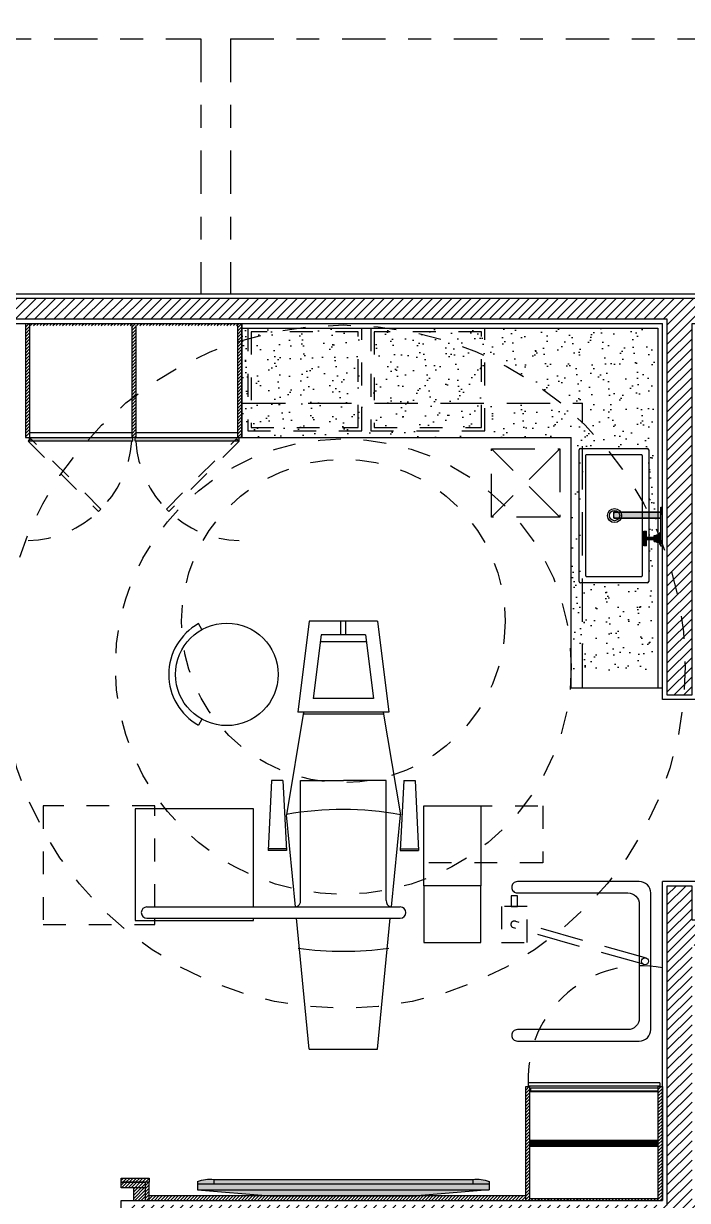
# Model space of a CAD drawing. Header units: millimetres. Extents: x 1999 to 2304, y 1614 to 1800.
# Drawn here: x 2213.42 to 2216.34, y 1637.04 to 1642.21 of the extents above; entities that cross this region are included whole.
import ezdxf

# ---------------------------------------------------------------- set-up
doc = ezdxf.new("R2010")
doc.units = ezdxf.units.MM
doc.header["$LTSCALE"] = 0.03
for name, pattern in [('CONTINU', [0]), ('DASHDOT', [25.4, 12.7, -6.35, 0, -6.35]), ('HIDDEN', [9.525, 6.35, -3.175]), ('HIDDEN2', [0.1875, 0.125, -0.0625])]:
    doc.linetypes.add(name, pattern=pattern)
for name, color, linetype in [('BANCADAS', 5, 'Continuous'), ('Especificações', 3, 'Continuous'), ('Esquadrias', 3, 'Continuous'), ('Layout', 6, 'Continuous'), ('LOUÇAS E METAIS', 5, 'Continuous'), ('PL09', 9, 'Continuous'), ('PL1', 1, 'Continuous'), ('PL5', 5, 'Continuous'), ('PL6', 6, 'Continuous'), ('Projeção', 250, 'HIDDEN')]:
    doc.layers.add(name, color=color, linetype=linetype)
pattern_1 = [(45, (174.669163, -0.952507), (-0.02121320344, 0.02121320344), [])]
pattern_2 = [(45, (199.503951, 33.26263), (-0.00707106781, 0.00707106781), [])]
pattern_3 = [(45, (-319.102786, -130.347078), (-0.007071067812, 0.007071067812), [])]

# ---------------------------------------------------------------- blocks, each defined once
blk = doc.blocks.new('cadeira odonto.01')
at = {"layer": 'Layout', "color": 5}
for p, q in [((-0.621, 0.1625), (-0.6356, 0.1887)), ((-0.7364, -0.034), (-0.7364, -0.034)), ((-0.621, -0.2305), (-0.6356, -0.2567)), ((-0.315, -0.5), (-0.3304, -0.8074)), ((-0.265, -0.5), (-0.315, -0.5)), ((-0.265, -0.5), (-0.2496, -0.8074)), ((0.265, -0.5), (0.2496, -0.8074)), ((0.265, -0.5), (0.315, -0.5)), ((0.315, -0.5), (0.3304, -0.8074)), ((0.3536, -0.9616), (0.3536, -0.6116)), ((0.3536, -0.6116), (0.6036, -0.6116)), ((0.6036, -0.6116), (0.6036, -0.9616)), ((-0.2496, -0.8074), (-0.3304, -0.8074)), ((-0.25, -0.8), (-0.33, -0.8)), ((0.2496, -0.8074), (0.3304, -0.8074)), ((0.25, -0.8), (0.33, -0.8)), ((0.3536, -0.9616), (0.3536, -1.2116)), ((0.6036, -0.9616), (0.3536, -0.9616)), ((0.6036, -1.2116), (0.6036, -0.9616)), ((-0.8619, -1.0548), (0.2496, -1.0548)), ((-0.8619, -1.1048), (0.2496, -1.1048)), ((0.3536, -1.2116), (0.6036, -1.2116))]:
    blk.add_line(p, q, dxfattribs=at)
at = {"layer": 'Layout'}
for p, q in [((-0.15, 0.2), (-0.2, -0.2)), ((0.15, 0.2), (-0.15, 0.2)), ((0.15, 0.2), (0.2, -0.2)), ((-0.175, -0.2), (-0.25, -0.65)), ((0.2, -0.2), (-0.2, -0.2)), ((0.175, -0.2), (0.25, -0.65)), ((0.1765, -0.2093), (-0.1765, -0.2093)), ((-0.2107, -1.0548), (-0.25, -0.65)), ((0.2107, -1.0548), (0.25, -0.65)), ((-0.15, -1.68), (-0.2058, -1.1048)), ((0.15, -1.68), (0.2058, -1.1048)), ((-0.15, -1.68), (0.15, -1.68))]:
    blk.add_line(p, q, dxfattribs=at)
at = {"layer": 'Layout', "color": 250}
for p, q in [((-0.0111, 0.14), (-0.0111, 0.2)), ((0.0111, 0.14), (0.0111, 0.2)), ((-0.097, 0.14), (-0.132, -0.14)), ((0.101, 0.1085), (-0.101, 0.1085)), ((0.097, 0.14), (-0.097, 0.14)), ((0.097, 0.14), (0.132, -0.14)), ((0.132, -0.14), (-0.132, -0.14)), ((-0.1874, -1.0268), (-0.1874, -0.5)), ((-0.1874, -0.5), (0, -0.5)), ((0.1874, -0.5), (0, -0.5)), ((0.1874, -1.0268), (0.1874, -0.5))]:
    blk.add_line(p, q, dxfattribs=at)
at = {"layer": 'Layout', "color": 250, "linetype": 'HIDDEN', "ltscale": 0.5}
blk.add_lwpolyline([(-0.8273, -1.0548), (-0.8273, -0.6116), (-1.3173, -0.6116), (-1.3173, -1.1316), (-0.8273, -1.1316), (-0.8273, -1.1048)], dxfattribs=at)
blk.add_lwpolyline([(0.3536, -0.8616), (0.3536, -0.6116), (0.875, -0.6116), (0.875, -0.8616)], close=True, dxfattribs=at)
at = {"layer": 'Layout', "color": 5}
for points in [[(-0.3938, -1.0548), (-0.3938, -0.6244), (-0.9138, -0.6244), (-0.9138, -1.1144), (-0.9138, -1.1144)], [(-0.9138, -1.1144), (-0.3938, -1.1144), (-0.3938, -1.1048)]]:
    blk.add_lwpolyline(points, dxfattribs=at)
at = {"layer": 'Layout', "color": 250, "linetype": 'HIDDEN', "ltscale": 0.5}
for centre, radius in [((0, 0), 1.5), ((0, 0), 1), ((0, 0.2), 0.71)]:
    blk.add_circle(centre, radius, dxfattribs=at)
at = {"layer": 'Layout'}
blk.add_circle((-0.5114, -0.034), 0.225, dxfattribs=at)
at = {"layer": 'Layout', "color": 5}
for centre, radius, start, end in [((-0.5114, -0.034), 0.255, 119.1566, 240.8434), ((-0.8619, -1.0798), 0.025, 90, 270), ((0.2496, -1.0798), 0.025, 270, 90)]:
    blk.add_arc(centre, radius, start, end, dxfattribs=at)
at = {"layer": 'Layout', "color": 250}
for centre, radius, start, end in [((-0.0024, -2.0489), 1.4215, 79.7731, 100.0353), ((-0.2174, -1.0268), 0.03, 291.0587, 0), ((0.2174, -1.0268), 0.03, 180, 248.9413), ((-0.0024, 0.1717), 1.4215, 262.0475, 278.1485)]:
    blk.add_arc(centre, radius, start, end, dxfattribs=at)
blk = doc.blocks.new('L1070_p')
at = {"layer": 'LOUÇAS E METAIS', "color": 250}
for p, q in [((-295, -146.5), (-295, 146.5)), ((-289, 152.5), (289, 152.5)), ((295, 146.5), (295, -146.5)), ((289, -152.5), (-289, -152.5))]:
    blk.add_line(p, q, dxfattribs=at)
at = {"layer": 'LOUÇAS E METAIS', "color": 6}
for p, q in [((-267.5, 119), (-267.5, -119)), ((261.5, 125), (-261.5, 125)), ((267.5, -119), (267.5, 119)), ((-261.5, -125), (261.5, -125))]:
    blk.add_line(p, q, dxfattribs=at)
for points in [[(-261.5, 125, 0), (-262.1, 125, 0), (-262.7, 124.9, 0), (-263.3, 124.8, 0), (-263.8, 124.6, 0), (-264.4, 124.3, 0), (-264.9, 124, 0), (-265.3, 123.7, 0), (-265.8, 123.3, 0), (-266.2, 122.8, 0), (-266.5, 122.4, 0), (-266.8, 121.9, 0), (-267.1, 121.3, 0), (-267.3, 120.8, 0), (-267.4, 120.2, 0), (-267.5, 119.6, 0), (-267.5, 119, 0)], [(267.5, 119, 0), (267.5, 119.6, 0), (267.4, 120.2, 0), (267.3, 120.8, 0), (267.1, 121.3, 0), (266.8, 121.9, 0), (266.5, 122.4, 0), (266.2, 122.8, 0), (265.8, 123.3, 0), (265.3, 123.7, 0), (264.9, 124, 0), (264.4, 124.3, 0), (263.8, 124.6, 0), (263.3, 124.8, 0), (262.7, 124.9, 0), (262.1, 125, 0), (261.5, 125, 0)], [(-267.5, -119, 0), (-267.5, -119.6, 0), (-267.4, -120.2, 0), (-267.3, -120.8, 0), (-267.1, -121.3, 0), (-266.8, -121.9, 0), (-266.5, -122.4, 0), (-266.2, -122.8, 0), (-265.8, -123.3, 0), (-265.3, -123.7, 0), (-264.9, -124, 0), (-264.4, -124.3, 0), (-263.8, -124.6, 0), (-263.3, -124.8, 0), (-262.7, -124.9, 0), (-262.1, -125, 0), (-261.5, -125, 0)], [(261.5, -125, 0), (262.1, -125, 0), (262.7, -124.9, 0), (263.3, -124.8, 0), (263.8, -124.6, 0), (264.4, -124.3, 0), (264.9, -124, 0), (265.3, -123.7, 0), (265.8, -123.3, 0), (266.2, -122.8, 0), (266.5, -122.4, 0), (266.8, -121.9, 0), (267.1, -121.3, 0), (267.3, -120.8, 0), (267.4, -120.2, 0), (267.5, -119.6, 0), (267.5, -119, 0)]]:
    blk.add_polyline3d(points, dxfattribs=at)
at = {"layer": 'LOUÇAS E METAIS', "color": 250}
blk.add_circle((0, 2.5), 31, dxfattribs=at)
at = {"layer": 'LOUÇAS E METAIS', "color": 6}
blk.add_circle((0, 2.5), 22.5, dxfattribs=at)
at = {"layer": 'LOUÇAS E METAIS', "color": 250}
for centre, start, end in [((-289, 146.5), 90, 180), ((289, 146.5), 0, 90), ((-289, -146.5), 180, 270), ((289, -146.5), 270, 0)]:
    blk.add_arc(centre, 6, start, end, dxfattribs=at)
blk = doc.blocks.new('1179C85_P')
at = {"layer": 'Especificações'}
h = blk.add_hatch(color=9, dxfattribs=at)
h.dxf.hatch_style = 1
h.paths.add_polyline_path([(0, 0), (-0.1369, 0), (-0.1369, -0.0065), (0, -0.0065)])
h = blk.add_hatch(color=9, dxfattribs=at)
h.dxf.hatch_style = 1
h.paths.add_polyline_path([(0.034, 0), (0, 0), (0, -0.0065), (0.034, -0.0065)])
h = blk.add_hatch(color=9, dxfattribs=at)
h.dxf.hatch_style = 1
h.paths.add_polyline_path([(-0.0769, -0.0065), (-0.1289, -0.0065), (-0.1289, -0.0117), (-0.0769, -0.0117)])
h = blk.add_hatch(color=9, dxfattribs=at)
h.dxf.hatch_style = 1
h.paths.add_polyline_path([(-0.0867, -0.0117), (-0.1191, -0.0117), (-0.1191, -0.0264), (-0.0867, -0.0264)])
h = blk.add_hatch(color=9, dxfattribs=at)
h.dxf.hatch_style = 1
h.paths.add_polyline_path([(-0.09, -0.0264), (-0.1158, -0.0264), (-0.1158, -0.0363), (-0.09, -0.0363)])
h = blk.add_hatch(color=9, dxfattribs=at)
h.dxf.hatch_style = 1
h.paths.add_polyline_path([(-0.0978, -0.0363), (-0.108, -0.0363), (-0.108, -0.0703), (-0.0978, -0.0703)])
h = blk.add_hatch(color=9, dxfattribs=at)
h.dxf.hatch_style = 1
h.paths.add_polyline_path([(0.0131, -0.0065), (-0.0131, -0.0065), (-0.0131, -0.2122), (0, -0.2129), (0.0131, -0.2122)])
h = blk.add_hatch(color=9, dxfattribs=at)
h.dxf.hatch_style = 1
h.paths.add_polyline_path([(-0.1089, -0.0703), (-0.1353, -0.0703), (-0.1351, -0.0812), (-0.1087, -0.0812)])
h = blk.add_hatch(color=9, dxfattribs=at)
h.dxf.hatch_style = 1
h.paths.add_polyline_path([(-0.0974, -0.0703), (-0.1084, -0.0703), (-0.1082, -0.0812), (-0.0976, -0.0812)])
h = blk.add_hatch(color=9, dxfattribs=at)
h.dxf.hatch_style = 1
h.paths.add_polyline_path([(-0.0705, -0.0703), (-0.0969, -0.0703), (-0.0971, -0.0812), (-0.0707, -0.0812)])
at = {"color": 5, "linetype": 'CONTINU'}
for p, q in [((-0.1369, 0), (0.034, 0)), ((-0.1369, 0), (-0.1369, -0.0065)), ((-0.1369, -0.0065), (0.034, -0.0065)), ((-0.1289, -0.0117), (-0.1289, -0.0065)), ((-0.1289, -0.0117), (-0.0769, -0.0117)), ((-0.1191, -0.0264), (-0.1191, -0.0117)), ((-0.1191, -0.0264), (-0.0867, -0.0264)), ((-0.1158, -0.0363), (-0.1158, -0.0264)), ((-0.1158, -0.0363), (-0.09, -0.0363)), ((-0.108, -0.0703), (-0.108, -0.0363)), ((-0.0978, -0.0703), (-0.0978, -0.0363)), ((-0.09, -0.0363), (-0.09, -0.0264)), ((-0.0867, -0.0264), (-0.0867, -0.0117)), ((-0.0769, -0.0117), (-0.0769, -0.0065)), ((-0.0136, -0.2122), (-0.0136, -0.0065)), ((-0.0131, -0.2122), (-0.0131, -0.0065)), ((0.0131, -0.2122), (0.0131, -0.0065)), ((0.0136, -0.2122), (0.0136, -0.0065)), ((0.034, -0.0065), (0.034, 0)), ((-0.1353, -0.0703), (-0.1089, -0.0703)), ((-0.1353, -0.0703), (-0.1351, -0.0812)), ((-0.1351, -0.0812), (-0.0707, -0.0812)), ((-0.1089, -0.0703), (-0.1087, -0.0812)), ((-0.1089, -0.0703), (-0.1087, -0.0703)), ((-0.1087, -0.0703), (-0.1084, -0.0703)), ((-0.1084, -0.0703), (-0.0974, -0.0703)), ((-0.1084, -0.0703), (-0.1082, -0.0812)), ((-0.1084, -0.0703), (-0.1084, -0.0703)), ((-0.1084, -0.0703), (-0.1084, -0.0703)), ((-0.0976, -0.0812), (-0.0974, -0.0703)), ((-0.0974, -0.0703), (-0.0971, -0.0703)), ((-0.0974, -0.0703), (-0.0974, -0.0703)), ((-0.0974, -0.0703), (-0.0974, -0.0703)), ((-0.0971, -0.0703), (-0.0969, -0.0703)), ((-0.0971, -0.0812), (-0.0969, -0.0703)), ((-0.0969, -0.0703), (-0.0705, -0.0703)), ((-0.0707, -0.0812), (-0.0705, -0.0703)), ((-0.0136, -0.2122), (-0.0131, -0.2122)), ((-0.0131, -0.2122), (0, -0.2129)), ((-0.0131, -0.2123), (-0.0131, -0.2122)), ((-0.0131, -0.2124), (-0.0131, -0.2123)), ((-0.0131, -0.2126), (-0.0131, -0.2125)), ((-0.0131, -0.2126), (-0.0131, -0.2127)), ((-0.0131, -0.2127), (-0.0131, -0.2127)), ((-0.0131, -0.2127), (-0.0131, -0.2127)), ((-0.0131, -0.2127), (0, -0.2134)), ((0, -0.2129), (0.0131, -0.2122)), ((0, -0.2134), (0.0131, -0.2127)), ((0.0131, -0.2122), (0.0136, -0.2122)), ((0.0131, -0.2122), (0.0131, -0.2123)), ((0.0131, -0.2123), (0.0131, -0.2124)), ((0.0131, -0.2126), (0.0131, -0.2125)), ((0.0131, -0.2127), (0.0131, -0.2126)), ((0.0131, -0.2127), (0.0131, -0.2127)), ((0.0131, -0.2127), (0.0131, -0.2127)), ((0.0131, -0.2127), (0.0131, -0.2127))]:
    blk.add_line(p, q, dxfattribs=at)
for points in [[(-0.0131, -0.2127), (-0.0133, -0.2126), (-0.0135, -0.2124), (-0.0136, -0.2122)], [(-0.0131, -0.2125), (-0.0131, -0.2124), (-0.0131, -0.2124), (-0.0131, -0.2124)], [(-0.0131, -0.2126), (-0.0131, -0.2126), (-0.0131, -0.2126), (-0.0131, -0.2126)], [(-0.0131, -0.2126), (-0.0131, -0.2126), (-0.0131, -0.2126), (-0.0131, -0.2126)], [(0, -0.2134), (0, -0.2133), (0, -0.2131), (0, -0.2129)], [(0, -0.2134), (0, -0.2133), (0, -0.2131), (0, -0.2129)], [(0.0131, -0.2127), (0.0133, -0.2126), (0.0135, -0.2124), (0.0136, -0.2122)], [(0.0131, -0.2125), (0.0131, -0.2124), (0.0131, -0.2124), (0.0131, -0.2124)], [(0.0131, -0.2126), (0.0131, -0.2126), (0.0131, -0.2126), (0.0131, -0.2126)], [(0.0131, -0.2126), (0.0131, -0.2126), (0.0131, -0.2126), (0.0131, -0.2126)]]:
    blk.add_lwpolyline(points, dxfattribs=at)
blk = doc.blocks.new('TV GRANDE.01')
at = {"layer": 'PL09'}
h = blk.add_hatch(color=256, dxfattribs=at)
h.paths.add_polyline_path([(0.3955, 0), (-0.3955, 0), (-0.783, -0.032), (0.783, -0.032)])
h.paths.add_polyline_path([(-0.6955, -0.064), (-0.783, -0.064), (-0.783, -0.0765, 0.139997), (-0.6955, -0.089)])
h.paths.add_polyline_path([(0.6955, -0.064), (-0.6955, -0.064), (-0.6955, -0.089), (0.6955, -0.089)])
h.paths.add_polyline_path([(0.783, -0.0765), (0.783, -0.064), (0.6955, -0.064), (0.6955, -0.089, 0.139997)])
h.paths.add_polyline_path([(0.783, -0.032), (-0.783, -0.032), (-0.783, -0.064), (0.783, -0.064)])
at = {"layer": 'PL5'}
for p, q in [((-0.783, -0.064), (-0.783, -0.032)), ((-0.783, -0.032), (0.783, -0.032)), ((0.783, -0.064), (0.783, -0.032)), ((-0.783, -0.064), (0.783, -0.064))]:
    blk.add_line(p, q, dxfattribs=at)
at = {"layer": 'PL6'}
for p, q in [((-0.783, -0.032), (-0.3955, 0)), ((-0.3955, 0), (0.3955, 0)), ((0.783, -0.032), (0.3955, 0)), ((-0.783, -0.0765), (-0.783, -0.064)), ((-0.6955, -0.089), (-0.6955, -0.064)), ((-0.6955, -0.089), (0.6955, -0.089)), ((0.6955, -0.089), (0.6955, -0.064)), ((0.783, -0.0765), (0.783, -0.064))]:
    blk.add_line(p, q, dxfattribs=at)
for centre, start, end in [((-0.7173, 0.0705), 245.93454, 277.81221), ((0.7173, 0.0705), 262.18779, 294.06546)]:
    blk.add_arc(centre, 0.161, start, end, dxfattribs=at)
blk = doc.blocks.new('raio x de pé')
at = {"layer": 'Layout', "color": 250, "linetype": 'HIDDEN'}
for p, q in [((-0.0132, 0.0072), (-0.1748, -0.5664)), ((0.0132, -0.0072), (-0.1485, -0.5808))]:
    blk.add_line(p, q, dxfattribs=at)
at = {"layer": 'Layout', "color": 250}
blk.add_lwpolyline([(0.35, -0.56), (0.35, -0.025, 0.414214), (0.3, 0.025), (-0.3, 0.025, 0.414214), (-0.35, -0.025), (-0.35, -0.56, 0.414214), (-0.325, -0.585), (-0.325, -0.585, 0.414214), (-0.3, -0.56), (-0.3, -0.075, -0.414214), (-0.25, -0.025), (0.25, -0.025, -0.414214), (0.3, -0.075), (0.3, -0.56, 0.414214), (0.325, -0.585), (0.325, -0.585, 0.414214)], format="xyb", close=True, dxfattribs=at)
at = {"layer": 'Layout', "color": 250, "linetype": 'HIDDEN', "ltscale": 0.5}
for points in [[(-0.2871, -0.5594), (-0.2871, -0.5878), (-0.2404, -0.5878), (-0.2404, -0.5594)], [(-0.2404, -0.5169), (-0.2404, -0.6303), (-0.0829, -0.6303), (-0.0829, -0.5169)]]:
    blk.add_lwpolyline(points, close=True, dxfattribs=at)
at = {"layer": 'Layout', "color": 4}
blk.add_circle((0, 0), 0.015, dxfattribs=at)
at = {"layer": 'Layout', "color": 250, "linetype": 'HIDDEN'}
blk.add_arc((-0.1617, -0.5736), 0.015, 151.4227, 331.4227, dxfattribs=at)

msp = doc.modelspace()

# ---------------------------------------------------------------- hatches: boundary and pattern name
at = {"layer": 'BANCADAS'}
h = msp.add_hatch(dxfattribs=at)
h.set_pattern_fill('AR-SAND', color=251, scale=0.002, angle=270)
h.set_pattern_definition([(307.5, (199.50395, 33.26263), (0.0978826475, 0.0032000626), [0, -0.077216, 0, -0.08636, 0, -0.08255]), (277.5, (199.50395, 33.26263), (0.14336502, -0.0899046566), [0, -0.041656, 0, -0.069596, 0, -0.02667]), (237.5, (199.50395, 33.325114), (0.000287437, -0.158198474), [0, -0.0254, 0, -0.09144, 0, -0.11938]), (227.5, (199.50395, 33.32511), (0.044585865, -0.1527112905), [0, -0.0127, 0, -0.059944, 0, -0.06858])])
h.paths.add_polyline_path([(2215.8773, 1640.4557, 0.021221), (2215.7827, 1640.5409), (2215.4478, 1640.5409), (2215.4478, 1640.4193), (2214.9478, 1640.4193), (2214.9478, 1640.5409), (2214.9078, 1640.5409), (2214.9078, 1640.4193), (2214.6078, 1640.4193), (2214.6077, 1640.3909), (2215.8273, 1640.3909), (2215.8273, 1639.3955, -0.00276), (2215.8273, 1639.3845, -0.00276), (2215.8273, 1639.3734), (2215.8273, 1639.3609), (2215.8773, 1639.3609)])
h.paths.add_polyline_path([(2215.4328, 1640.7569, 0.05372), (2215.1265, 1640.8543), (2214.9628, 1640.8543), (2214.9628, 1640.5409), (2215.4328, 1640.5409)], flags=17)
h.paths.add_polyline_path([(2215.4328, 1640.5409), (2214.9628, 1640.5409), (2214.9628, 1640.4343), (2215.4328, 1640.4343)], flags=17)
h.paths.add_polyline_path([(2215.4328, 1640.8543), (2215.1265, 1640.8543, -0.05372), (2215.4328, 1640.7569)], flags=16)
h.paths.add_polyline_path([(2214.8928, 1640.8543), (2214.6096, 1640.8543), (2214.6083, 1640.5409), (2214.8928, 1640.5409)])
h.paths.add_polyline_path([(2214.8928, 1640.5409), (2214.6083, 1640.5409), (2214.6079, 1640.4343), (2214.8928, 1640.4343)], flags=17)
h.paths.add_polyline_path([(2214.6096, 1640.8543), (2214.4228, 1640.8543), (2214.4228, 1640.5409), (2214.6083, 1640.5409)], flags=17)
h.paths.add_polyline_path([(2214.6083, 1640.5409), (2214.4228, 1640.5409), (2214.4228, 1640.4343), (2214.6079, 1640.4343)])
h.paths.add_polyline_path([(2214.6078, 1640.4193), (2214.4078, 1640.4193), (2214.4078, 1640.5409), (2214.3823, 1640.5409), (2214.3823, 1640.3909), (2214.6077, 1640.3909)])
h.paths.add_polyline_path([(2214.4078, 1640.8693), (2214.6097, 1640.8693), (2214.6097, 1640.8709), (2214.3823, 1640.8709), (2214.3823, 1640.5409), (2214.4078, 1640.5409)])
h.paths.add_polyline_path([(2214.6097, 1640.8686), (2214.6097, 1640.8693), (2214.4078, 1640.8693), (2214.4078, 1640.8246, -0.0026), (2214.4228, 1640.8289), (2214.4228, 1640.8543), (2214.5281, 1640.8543, -0.013803)], flags=17)
h.paths.add_polyline_path([(2214.9078, 1640.8693), (2214.6097, 1640.8693), (2214.6097, 1640.8686), (2214.6096, 1640.8543), (2214.8928, 1640.8543), (2214.8928, 1640.5409), (2214.9078, 1640.5409)])
h.paths.add_polyline_path([(2214.9078, 1640.5409), (2214.8928, 1640.5409), (2214.8928, 1640.4343), (2214.6079, 1640.4343), (2214.6078, 1640.4193), (2214.9078, 1640.4193)], flags=17)
h.paths.add_polyline_path([(2214.6079, 1640.4343), (2214.4228, 1640.4343), (2214.4228, 1640.5409), (2214.4078, 1640.5409), (2214.4078, 1640.4193), (2214.6078, 1640.4193)])
h.paths.add_polyline_path([(2214.9628, 1640.8543), (2215.1265, 1640.8543), (2215.4328, 1640.8543), (2215.4328, 1640.7569), (2215.4328, 1640.5409), (2215.4478, 1640.5409), (2215.4478, 1640.8693), (2214.9478, 1640.8693), (2214.9478, 1640.5409), (2214.9628, 1640.5409)])
edge = h.paths.add_edge_path()
edge.add_line((2216.1673, 1640.3366), (2216.1673, 1640.0587))
edge.add_arc((2214.8273, 1639.3845), 1.5, 23.0799, 26.71, ccw=False)
edge.add_line((2216.2073, 1639.9725), (2216.2073, 1640.8709))
edge.add_line((2216.2073, 1640.8709), (2215.4478, 1640.8709))
edge.add_line((2215.4478, 1640.8709), (2215.4478, 1640.7501))
edge.add_arc((2214.8273, 1639.3845), 1.5, 50.4391, 65.5672, ccw=False)
edge.add_line((2215.7827, 1640.5409), (2215.8773, 1640.5409))
edge.add_line((2215.8773, 1640.5409), (2215.8773, 1640.4557))
edge.add_arc((2214.8273, 1639.3845), 1.5, 39.6968, 45.5763, ccw=False)
edge.add_line((2215.9815, 1640.3426), (2216.1613, 1640.3426))
edge.add_arc((2216.1613, 1640.3366), 0.006, 0, 90, ccw=False)
h.paths.add_polyline_path([(2216.1397, 1639.7854), (2216.1398, 1639.7856), (2216.1398, 1639.786)])
edge = h.paths.add_edge_path()
edge.add_line((2215.8773, 1640.3426), (2215.9815, 1640.3426))
edge.add_arc((2214.8273, 1639.3845), 1.5, 39.6968, 45.5763)
edge.add_line((2215.8773, 1640.4557), (2215.8773, 1640.3426))
h.paths.add_polyline_path([(2215.8898, 1640.3095), (2215.8898, 1640.3091), (2215.8898, 1640.3097)])
edge = h.paths.add_edge_path()
edge.add_line((2216.1613, 1639.7526), (2215.8773, 1639.7526))
edge.add_line((2215.8773, 1639.7526), (2215.8773, 1639.3609))
edge.add_line((2215.8773, 1639.3609), (2216.2073, 1639.3609))
edge.add_line((2216.2073, 1639.3609), (2216.2073, 1639.9725))
edge.add_arc((2214.8273, 1639.3845), 1.5, 23.0799, 26.71)
edge.add_line((2216.1673, 1640.0587), (2216.1673, 1639.7586))
edge.add_arc((2216.1613, 1639.7586), 0.006, -90, 0, ccw=False)
h.paths.add_polyline_path([(2215.8951, 1639.7801), (2215.8953, 1639.7801), (2215.8957, 1639.7801)])
at = {"layer": 'Layout'}
h = msp.add_hatch(dxfattribs=at)
h.set_pattern_fill('_USER', color=252, scale=0.01, angle=45, pattern_type=0)
h.set_pattern_definition(pattern_3)
h.paths.add_polyline_path([(2213.4503, 1640.8819), (2214.3643, 1640.8819), (2214.3643, 1640.8909), (2213.4323, 1640.8909), (2213.4323, 1640.3909), (2213.4503, 1640.4004)])
h.paths.add_polyline_path([(2214.3823, 1640.8909), (2214.3643, 1640.8814), (2214.3643, 1640.3909), (2214.3823, 1640.3909)])
h.paths.add_polyline_path([(2214.3823, 1640.8909), (2214.3643, 1640.8909), (2214.3643, 1640.8819), (2214.3652, 1640.8819)], flags=17)
h = msp.add_hatch(dxfattribs=at)
h.set_pattern_fill('_USER', color=252, scale=0.01, angle=45, pattern_type=0)
h.set_pattern_definition(pattern_3)
h.paths.add_polyline_path([(2213.9163, 1640.8819), (2213.8983, 1640.8819), (2213.8983, 1640.3909), (2213.9163, 1640.3909)])
h = msp.add_hatch(color=9, dxfattribs=at)
h.dxf.hatch_style = 1
h.paths.add_polyline_path([(2213.9039, 1640.3889), (2213.4481, 1640.3889), (2213.4481, 1640.3739), (2213.9039, 1640.3739)])
h = msp.add_hatch(color=9, dxfattribs=at)
h.dxf.hatch_style = 1
h.paths.add_polyline_path([(2214.3696, 1640.3889), (2213.9139, 1640.3889), (2213.9139, 1640.3739), (2214.3696, 1640.3739)])
h = msp.add_hatch(dxfattribs=at)
h.set_pattern_fill('_USER', color=252, scale=0.01, angle=45, pattern_type=0)
h.set_pattern_definition(pattern_3)
h.paths.add_polyline_path([(2215.6453, 1637.5409), (2215.6273, 1637.5409), (2215.6273, 1637.0409), (2215.6453, 1637.0409), (2215.6453, 1637.0499)])
h.paths.add_polyline_path([(2216.2273, 1637.5409), (2216.2093, 1637.5409), (2216.2093, 1637.0499), (2216.2093, 1637.0409), (2216.2273, 1637.0409)])
h.paths.add_polyline_path([(2216.2093, 1637.0499), (2215.6453, 1637.0499), (2215.6453, 1637.0409), (2216.2093, 1637.0409)])
h = msp.add_hatch(dxfattribs=at)
h.set_pattern_fill('_USER', color=252, scale=0.01, angle=45, pattern_type=0)
h.set_pattern_definition([(45, (149.669163, -0.952507), (-0.00707106781, 0.00707106781), [])])
h.paths.add_polyline_path([(2212.9523, 1637.1389), (2211.1523, 1637.1389), (2211.1523, 1637.1209), (2212.9523, 1637.1209)])
h.paths.add_polyline_path([(2211.9473, 1637.1209), (2211.8773, 1637.1209), (2211.8773, 1637.0409), (2211.9473, 1637.0409)])
h.paths.add_polyline_path([(2211.2223, 1637.1209), (2211.1523, 1637.1209), (2211.1523, 1637.0409), (2211.2223, 1637.0409)])
h.paths.add_polyline_path([(2213.9753, 1637.1389), (2213.8523, 1637.1389), (2213.8523, 1637.1209), (2213.9753, 1637.1209)])
h.paths.add_polyline_path([(2213.9753, 1637.1209), (2213.9573, 1637.1209), (2213.9573, 1637.0409), (2213.9753, 1637.0409)])
at = {"layer": 'Layout', "ltscale": 0.2}
h = msp.add_hatch(dxfattribs=at)
h.set_pattern_fill('_USER', color=252, scale=0.01, angle=45, pattern_type=0)
h.set_pattern_definition(pattern_3)
h.paths.add_polyline_path([(2213.9573, 1637.1209), (2213.8523, 1637.1209), (2213.8523, 1637.0959), (2213.9573, 1637.0959)])
h.paths.add_polyline_path([(2213.9573, 1637.0959), (2213.9073, 1637.0959), (2213.9073, 1637.0409), (2213.9573, 1637.0409)])
at = {"layer": 'Layout'}
h = msp.add_hatch(dxfattribs=at)
h.set_pattern_fill('_USER', color=252, scale=0.01, angle=45, pattern_type=0)
h.set_pattern_definition(pattern_2)
h.paths.add_polyline_path([(2214.5936, 1637.0509), (2213.9753, 1637.0509), (2213.9753, 1637.0409), (2214.5935, 1637.0409)])
h.paths.add_polyline_path([(2214.5936, 1637.0609), (2213.9753, 1637.0609), (2213.9753, 1637.0509), (2214.5936, 1637.0509)])
h = msp.add_hatch(dxfattribs=at)
h.set_pattern_fill('_USER', color=252, scale=0.01, angle=45, pattern_type=0)
h.set_pattern_definition(pattern_2)
h.paths.add_polyline_path([(2215.6273, 1637.0509), (2214.5936, 1637.0509), (2214.5935, 1637.0409), (2215.6273, 1637.0409)])
h.paths.add_polyline_path([(2215.6273, 1637.0609), (2214.5936, 1637.0609), (2214.5936, 1637.0509), (2215.6273, 1637.0509)])
at = {"layer": 'PL1'}
h = msp.add_hatch(dxfattribs=at)
h.set_pattern_fill('_USER', color=251, scale=0.03, angle=45, pattern_type=0)
h.set_pattern_definition(pattern_1)
h.paths.add_polyline_path([(2218.0073, 1642.2509), (2217.4473, 1642.2509), (2217.4473, 1641.0009), (2217.0258, 1641.0009), (2217.0258, 1640.8909), (2217.8973, 1640.8909), (2217.8973, 1638.2709), (2216.3573, 1638.2709), (2216.3573, 1638.4209), (2216.2473, 1638.4209), (2216.2473, 1637.0209), (2213.8723, 1637.0209), (2213.8723, 1636.9309), (2214.0223, 1636.9309), (2214.0223, 1636.8609), (2214.1323, 1636.8609), (2214.1323, 1636.9109), (2216.4073, 1636.9109), (2216.4073, 1637.0209), (2216.3573, 1637.0209), (2216.3573, 1638.1609), (2217.8973, 1638.1609), (2217.8973, 1637.0209), (2217.0473, 1637.0209), (2217.0473, 1636.9109), (2217.9993, 1636.9109), (2217.9993, 1636.4669), (2218.0993, 1636.4669), (2218.0993, 1638.3479), (2218.4063, 1638.3479), (2218.4063, 1638.4579), (2217.9633, 1638.4579), (2217.9633, 1639.8439), (2218.3418, 1639.8439), (2218.3418, 1639.9539), (2218.0073, 1639.9539), (2218.0073, 1640.7939), (2218.0923, 1640.7939), (2218.0923, 1640.8839), (2218.0073, 1640.8839)])
h.paths.add_polyline_path([(2217.5273, 1640.9909), (2217.5273, 1642.1709), (2217.9073, 1642.1709), (2217.9073, 1640.9909)], flags=16)
h.paths.add_polyline_path([(2217.5573, 1641.0209), (2217.5573, 1642.1409), (2217.8773, 1642.1409), (2217.8773, 1641.0209)], flags=0)
h = msp.add_hatch(dxfattribs=at)
h.set_pattern_fill('_USER', color=251, scale=0.03, angle=45, pattern_type=0)
h.set_pattern_definition(pattern_1)
h.paths.add_polyline_path([(2216.4858, 1641.0009), (2211.6073, 1641.0009), (2211.6073, 1640.9109), (2216.2473, 1640.9109), (2216.2473, 1639.2609), (2216.3573, 1639.2609), (2216.3573, 1640.8909), (2216.4858, 1640.8909)])

# ---------------------------------------------------------------- linework, layer by layer
at = {"layer": 'BANCADAS', "color": 6}
for p, q in [((2214.3823, 1640.8709), (2214.3823, 1640.3909)), ((2214.3823, 1640.3909), (2215.8273, 1640.3909)), ((2215.8273, 1639.2909), (2215.8273, 1640.3909)), ((2215.8273, 1639.2909), (2216.2073, 1639.2909))]:
    msp.add_line(p, q, dxfattribs=at)
at = {"layer": 'BANCADAS'}
msp.add_lwpolyline([(2214.3823, 1640.8909), (2214.3823, 1640.8709), (2216.2073, 1640.8709), (2216.2073, 1639.2909), (2216.2273, 1639.2909)], dxfattribs=at)
at = {"layer": 'Esquadrias'}
for points in [[(2213.9573, 1637.0959), (2213.8523, 1637.0959), (2213.8523, 1637.1209), (2213.9573, 1637.1209), (2213.9573, 1637.0409)], [(2213.9073, 1637.0409), (2213.9073, 1637.0959)]]:
    msp.add_lwpolyline(points, dxfattribs=at)
at = {"layer": 'Layout', "color": 3}
for p, q in [((2213.8983, 1640.8819), (2213.8983, 1640.3909)), ((2213.9163, 1640.8819), (2213.9163, 1640.3909)), ((2213.9163, 1640.3909), (2213.8983, 1640.3909)), ((2215.6273, 1637.0409), (2215.6273, 1637.5409)), ((2215.6273, 1637.5409), (2215.6453, 1637.5409)), ((2215.6453, 1637.0499), (2215.6453, 1637.5409)), ((2216.2093, 1637.0499), (2216.2093, 1637.5409)), ((2216.2093, 1637.5409), (2216.2273, 1637.5409)), ((2216.2273, 1637.5409), (2216.2273, 1637.0409)), ((2215.6452, 1637.3049), (2216.2093, 1637.3049)), ((2215.6453, 1637.2799), (2216.2093, 1637.2799)), ((2215.6273, 1637.0609), (2213.9753, 1637.0609)), ((2215.6453, 1637.0499), (2216.2093, 1637.0499))]:
    msp.add_line(p, q, dxfattribs=at)
at = {"layer": 'Layout', "linetype": 'HIDDEN'}
for p in [(2214.3823, 1640.5409), (2215.8773, 1639.2909)]:
    msp.add_line(p, (2215.8773, 1640.5409), dxfattribs=at)
at = {"layer": 'Layout', "color": 4}
for p, q in [((2213.4481, 1640.3889), (2213.4481, 1640.3739)), ((2213.9039, 1640.3889), (2213.4503, 1640.3889)), ((2213.9039, 1640.3739), (2213.4503, 1640.3739)), ((2213.9039, 1640.3739), (2213.9039, 1640.3889)), ((2214.3696, 1640.3889), (2213.9139, 1640.3889)), ((2213.9139, 1640.3739), (2213.9139, 1640.3889)), ((2214.3696, 1640.3739), (2213.9139, 1640.3739)), ((2214.3696, 1640.3739), (2214.3696, 1640.3889)), ((2214.3696, 1640.3739), (2214.3696, 1640.3889)), ((2215.6453, 1637.3049), (2216.2093, 1637.3049)), ((2215.6453, 1637.2799), (2216.2093, 1637.2799))]:
    msp.add_line(p, q, dxfattribs=at)
at = {"layer": 'Layout'}
for p, q in [((2213.4503, 1640.4129), (2213.8983, 1640.4129)), ((2213.9163, 1640.4129), (2214.3643, 1640.4129)), ((2215.6453, 1637.5189), (2216.2093, 1637.5189))]:
    msp.add_line(p, q, dxfattribs=at)
at = {"layer": 'Layout', "color": 5}
for p, q in [((2216.2157, 1637.5579), (2215.6387, 1637.5579)), ((2215.6387, 1637.5579), (2215.6387, 1637.5429)), ((2216.2157, 1637.5429), (2215.6387, 1637.5429)), ((2216.2157, 1637.5579), (2216.2157, 1637.5429))]:
    msp.add_line(p, q, dxfattribs=at)
at = {"layer": 'Layout', "color": 251}
for p, q in [((2215.6452, 1637.3032), (2216.2093, 1637.3032)), ((2215.6453, 1637.2986), (2216.2093, 1637.2986)), ((2215.6453, 1637.2924), (2216.2093, 1637.2924)), ((2215.6453, 1637.2861), (2216.2093, 1637.2861)), ((2215.6453, 1637.2816), (2216.2093, 1637.2816))]:
    msp.add_line(p, q, dxfattribs=at)
at = {"layer": 'Layout', "color": 3}
for points in [[(2213.4323, 1640.8909), (2213.4323, 1640.3909), (2213.4503, 1640.3909)], [(2213.4503, 1640.8909), (2213.4503, 1640.3909)], [(2214.3643, 1640.3909), (2214.3823, 1640.3909), (2214.3823, 1640.8909)], [(2214.3643, 1640.3922), (2214.3643, 1640.8819)]]:
    msp.add_lwpolyline(points, dxfattribs=at)
at = {"layer": 'Layout', "color": 250, "linetype": 'HIDDEN', "ltscale": 0.3}
for points in [[(2214.4078, 1640.4193), (2214.9078, 1640.4193), (2214.9078, 1640.8693), (2214.4078, 1640.8693)], [(2214.4228, 1640.4343), (2214.8928, 1640.4343), (2214.8928, 1640.8543), (2214.4228, 1640.8543)], [(2214.9478, 1640.4193), (2215.4478, 1640.4193), (2215.4478, 1640.8693), (2214.9478, 1640.8693)], [(2214.9628, 1640.4343), (2215.4328, 1640.4343), (2215.4328, 1640.8543), (2214.9628, 1640.8543)]]:
    msp.add_lwpolyline(points, close=True, dxfattribs=at)
at = {"layer": 'Layout', "color": 250, "linetype": 'HIDDEN2', "ltscale": 0.5}
for points in [[(2213.7529, 1640.0656), (2213.7635, 1640.0762), (2213.4552, 1640.3845), (2213.4446, 1640.3739)], [(2214.0613, 1640.0656), (2214.0507, 1640.0762), (2214.359, 1640.3845), (2214.3696, 1640.3739)]]:
    msp.add_lwpolyline(points, close=True, dxfattribs=at)
at = {"layer": 'Layout'}
msp.add_lwpolyline([(2215.6503, 1637.5359), (2216.2076, 1637.5359), (2216.2076, 1637.5209), (2215.6503, 1637.5209)], close=True, dxfattribs=at)
at = {"layer": 'Layout', "color": 3}
for points in [[(2213.8523, 1637.1389), (2213.9753, 1637.1389), (2213.9753, 1637.1209), (2213.8523, 1637.1209)], [(2213.9753, 1637.1209), (2213.9573, 1637.1209), (2213.9573, 1637.0409), (2213.9753, 1637.0409)]]:
    msp.add_lwpolyline(points, close=True, dxfattribs=at)
at = {"layer": 'Layout', "color": 250, "linetype": 'HIDDEN2', "ltscale": 0.5}
for centre, radius, start, end in [((2213.4315, 1640.4056), 0.4679, 271.6074, 356.1169), ((2214.3828, 1640.4056), 0.4679, 183.8831, 268.3926), ((2216.1331, 1637.5769), 0.4947, 79.0227, 182.2037)]:
    msp.add_arc(centre, radius, start, end, dxfattribs=at)
at = {"layer": 'PL1'}
for p, q in [((2210.9753, 1641.0209), (2216.5058, 1641.0209)), ((2211.1523, 1640.8909), (2216.2273, 1640.8909)), ((2216.2273, 1639.2409), (2216.2273, 1640.8909)), ((2216.3773, 1639.2409), (2216.2273, 1639.2409)), ((2216.2273, 1637.0409), (2216.2273, 1638.4409)), ((2216.3773, 1638.4409), (2216.2273, 1638.4409)), ((2213.8523, 1637.0409), (2216.2273, 1637.0409)), ((2213.8523, 1636.9109), (2213.8523, 1637.0409))]:
    msp.add_line(p, q, dxfattribs=at)
at = {"layer": 'PL1', "color": 6}
for points in [[(2218.0993, 1636.4669), (2218.0993, 1638.3479), (2218.4063, 1638.3479), (2218.4063, 1638.4579), (2217.9633, 1638.4579), (2217.9633, 1639.8439), (2218.3418, 1639.8439), (2218.3418, 1639.9539), (2218.0073, 1639.9539), (2218.0073, 1640.7939), (2218.0923, 1640.7939), (2218.0923, 1640.8839), (2218.0073, 1640.8839), (2218.0073, 1642.2509), (2217.4473, 1642.2509), (2217.4473, 1641.0009), (2217.0258, 1641.0009), (2217.0258, 1640.8909), (2217.8973, 1640.8909), (2217.8973, 1638.2709), (2216.3573, 1638.2709), (2216.3573, 1638.4209), (2216.2473, 1638.4209), (2216.2473, 1637.0209)], [(2211.1323, 1640.9109), (2216.2473, 1640.9109), (2216.2473, 1639.2609), (2216.3573, 1639.2609), (2216.3573, 1640.8909), (2216.4858, 1640.8909), (2216.4858, 1641.0009), (2210.9953, 1641.0009), (2210.9953, 1637.8109), (2211.1323, 1637.8109), (2211.1323, 1640.9109)]]:
    msp.add_lwpolyline(points, dxfattribs=at)
at = {"layer": 'Projeção', "linetype": 'DASHDOT', "ltscale": 0.5}
for p, q in [((2211.1053, 1642.1409), (2214.2013, 1642.1409)), ((2214.2013, 1642.1409), (2214.2013, 1641.0209)), ((2214.3313, 1642.1409), (2217.4273, 1642.1409)), ((2214.3313, 1642.1409), (2214.3313, 1641.0209))]:
    msp.add_line(p, q, dxfattribs=at)
at = {"layer": 'Projeção', "linetype": 'HIDDEN'}
for p, q in [((2215.7773, 1640.0409), (2215.4773, 1640.3409)), ((2215.7773, 1640.3409), (2215.4773, 1640.0409))]:
    msp.add_line(p, q, dxfattribs=at)
msp.add_lwpolyline([(2215.4773, 1640.0409), (2215.4773, 1640.3409), (2215.7773, 1640.3409), (2215.7773, 1640.0409)], close=True, dxfattribs=at)

# ---------------------------------------------------------------- block references
at = {"rotation": 270}
msp.add_blockref('raio x de pé', (2216.1509, 1638.0909), dxfattribs=at)
at = {"layer": 'Layout'}
msp.add_blockref('cadeira odonto.01', (2214.8273, 1639.3845), dxfattribs=at)
at = {"layer": 'Layout', "xscale": -0.8172518123650926, "yscale": 0.8172518123650926, "zscale": 0.8172518123650926, "rotation": 180}
msp.add_blockref('TV GRANDE.01', (2214.8273, 1637.0609), dxfattribs=at)
at = {"layer": 'LOUÇAS E METAIS', "xscale": 0.001000000000000247, "yscale": 0.001000000000000247, "zscale": 0.001000000000000247, "rotation": 270}
msp.add_blockref('L1070_p', (2216.0148, 1640.0476), dxfattribs=at)
at = {"layer": 'LOUÇAS E METAIS', "xscale": -1, "rotation": 270}
msp.add_blockref('1179C85_P', (2216.2273, 1640.0502), dxfattribs=at)

doc.saveas('drawing.dxf')
